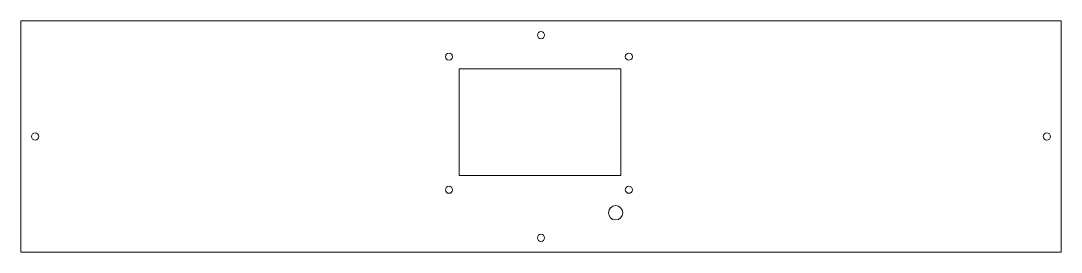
# Model space of a CAD drawing. Header units: millimetres. Extents: x -37 to 472, y 86 to 199.
import ezdxf

# ---------------------------------------------------------------- set-up
doc = ezdxf.new("R2010")
doc.units = ezdxf.units.MM

msp = doc.modelspace()

# ---------------------------------------------------------------- linework, layer by layer
at = {"color": 7, "linetype": 'Continuous', "lineweight": 15}
for p, q in [((-36.58, 198.77), (-36.58, 85.77)), ((472.42, 198.77), (-36.58, 198.77)), ((472.42, 85.77), (472.42, 198.77)), ((177.92, 175.27), (177.92, 123.27)), ((256.92, 175.27), (177.92, 175.27)), ((256.92, 123.27), (256.92, 175.27)), ((177.92, 123.27), (256.92, 123.27)), ((-36.58, 85.77), (472.42, 85.77))]:
    msp.add_line(p, q, dxfattribs=at)
for centre, radius in [((217.92, 191.77), 1.75), ((172.92, 181.27), 1.75), ((260.92, 181.27), 1.75), ((-29.58, 142.27), 1.75), ((465.42, 142.27), 1.75), ((172.92, 116.27), 1.75), ((260.92, 116.27), 1.75), ((254.42, 105.02), 3.5), ((217.92, 92.77), 1.75)]:
    msp.add_circle(centre, radius, dxfattribs=at)

doc.saveas('drawing.dxf')
